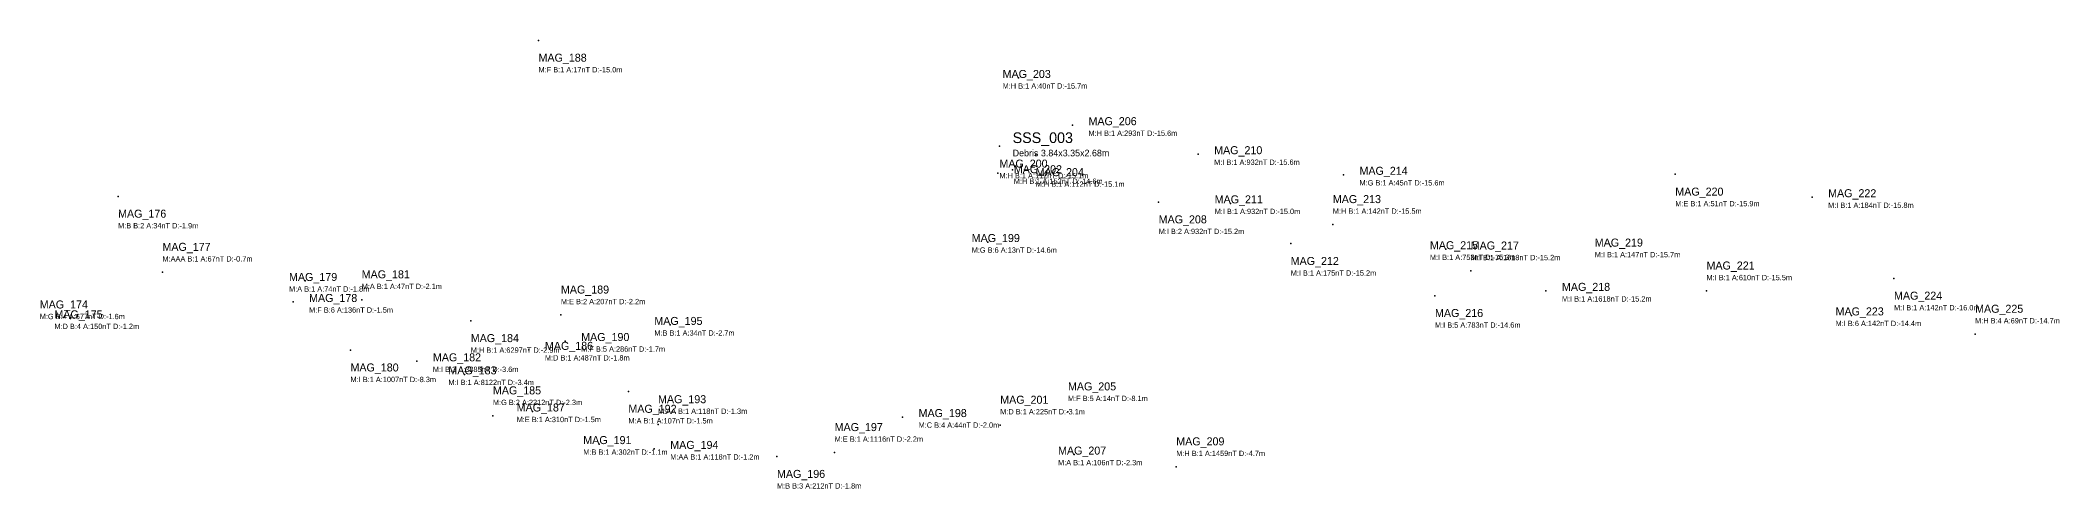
# Model space of a CAD drawing. Extents: x 536277 to 537709, y 710314 to 710992.
# Drawn here: x 536953 to 537709, y 710314 to 710482 of the extents above; entities that cross this region are included whole.
import ezdxf

# ---------------------------------------------------------------- set-up
doc = ezdxf.new("R2010")
doc.units = 0
for name, color, linetype in [('DEBRIS', 30, 'CONTINUOUS'), ('JETTY_QUAY', 2, 'CONTINUOUS'), ('SSS_TARGETS', 160, 'CONTINUOUS'), ('STEEL_PILLARS', 4, 'CONTINUOUS')]:
    doc.layers.add(name, color=color, linetype=linetype)

msp = doc.modelspace()

# ---------------------------------------------------------------- linework, layer by layer
at = {"layer": 'DEBRIS'}
for p in [(537139.913, 710482.125), (537319.913, 710468.025), (537340.113, 710450.325), (537312.713, 710442.425), (537326.313, 710439.225), (537387.222, 710439.453), (537312.113, 710432.325), (537441.713, 710431.725), (537566.113, 710431.925), (536982.279, 710423.652), (537372.413, 710421.525), (537399.413, 710421.025), (537437.713, 710413.125), (537308.313, 710406.525), (537421.913, 710405.925), (536998.913, 710395.225), (537052.375, 710391.936), (537047.894, 710384.063), (537073.613, 710384.925), (536964.413, 710377.925), (537189.331, 710375.458), (537136.313, 710366.125), (537173.613, 710350.525), (537276.413, 710340.925), (537338.413, 710342.925), (537184.713, 710338.125), (537313.013, 710337.925), (537162.696, 710330.798), (537183.307, 710328.989), (537229.313, 710326.125), (537340.693, 710326.864)]:
    msp.add_point(p, dxfattribs=at)
at = {"layer": 'JETTY_QUAY'}
for p in [(537617.413, 710423.325), (537480.113, 710403.825), (537541.913, 710404.825), (537489.413, 710395.725), (537476.013, 710386.425), (537517.613, 710388.225), (537577.813, 710388.225), (537648.113, 710392.925), (537632.213, 710379.025), (537678.513, 710372.025), (537069.413, 710366.025), (537094.313, 710361.825), (537112.113, 710356.925), (537250.932, 710327.676), (537379.013, 710322.325)]:
    msp.add_point(p, dxfattribs=at)
at = {"layer": 'SSS_TARGETS'}
msp.add_point((537317.68, 710433.64), dxfattribs=at)
at = {"layer": 'STEEL_PILLARS'}
for p in [(537148.313, 710379.225), (537114.513, 710377.025), (537149.913, 710369.425), (537122.813, 710341.425), (537137.713, 710343.025)]:
    msp.add_point(p, dxfattribs=at)

# ---------------------------------------------------------------- texts
at = {"layer": 'DEBRIS'}
for s, height, p in [('MAG_188', 3, (537139.913, 710474.125)), ('M:F B:1 A:17nT D:-15.0m', 2, (537139.913, 710470.125)), ('MAG_203', 3, (537313.913, 710468.025)), ('M:H B:1 A:40nT D:-15.7m', 2, (537313.913, 710464.025)), ('M:H B:1 A:293nT D:-15.6m', 2, (537346.113, 710446.325)), ('MAG_206', 3, (537346.113, 710450.325)), ('MAG_210', 3, (537393.222, 710439.453)), ('M:H B:1 A:112nT D:-15.1m', 2, (537312.713, 710430.425)), ('MAG_200', 3, (537312.713, 710434.425)), ('MAG_202', 3, (537318.113, 710432.325)), ('MAG_204', 3, (537326.313, 710431.225)), ('M:I B:1 A:932nT D:-15.6m', 2, (537393.222, 710435.453)), ('MAG_214', 3, (537447.713, 710431.725)), ('M:H B:1 A:152nT D:-14.6m', 2, (537318.113, 710428.325)), ('M:H B:1 A:112nT D:-15.1m', 2, (537326.313, 710427.225)), ('MAG_211', 3, (537393.413, 710421.025)), ('MAG_213', 3, (537437.713, 710421.125)), ('M:G B:1 A:45nT D:-15.6m', 2, (537447.713, 710427.725)), ('MAG_220', 3, (537566.113, 710423.925)), ('MAG_176', 3, (536982.279, 710415.652)), ('MAG_208', 3, (537372.413, 710413.525)), ('M:I B:1 A:932nT D:-15.0m', 2, (537393.413, 710417.025)), ('M:H B:1 A:142nT D:-15.5m', 2, (537437.713, 710417.125)), ('M:E B:1 A:51nT D:-15.9m', 2, (537566.113, 710419.925)), ('M:B B:2 A:34nT D:-1.9m', 2, (536982.279, 710411.652)), ('MAG_199', 3, (537302.313, 710406.525)), ('M:I B:2 A:932nT D:-15.2m', 2, (537372.413, 710409.525)), ('M:AAA B:1 A:67nT D:-0.7m', 2, (536998.913, 710399.225)), ('MAG_177', 3, (536998.913, 710403.225)), ('M:G B:6 A:13nT D:-14.6m', 2, (537302.313, 710402.525)), ('MAG_179', 3, (537046.375, 710391.936)), ('MAG_181', 3, (537073.613, 710392.925)), ('M:I B:1 A:175nT D:-15.2m', 2, (537421.913, 710393.925)), ('MAG_212', 3, (537421.913, 710397.925)), ('M:A B:1 A:74nT D:-1.8m', 2, (537046.375, 710387.936)), ('MAG_178', 3, (537053.894, 710384.063)), ('M:A B:1 A:47nT D:-2.1m', 2, (537073.613, 710388.925)), ('M:G B:4 A:677nT D:-1.6m', 2, (536952.913, 710377.625)), ('MAG_174', 3, (536952.913, 710381.625)), ('MAG_175', 3, (536958.413, 710377.925)), ('M:F B:6 A:136nT D:-1.5m', 2, (537053.894, 710380.063)), ('MAG_195', 3, (537183.331, 710375.458)), ('M:D B:4 A:150nT D:-1.2m', 2, (536958.413, 710373.925)), ('M:B B:1 A:34nT D:-2.7m', 2, (537183.331, 710371.458)), ('M:D B:1 A:487nT D:-1.8m', 2, (537142.313, 710362.125)), ('MAG_186', 3, (537142.313, 710366.125)), ('MAG_193', 3, (537184.713, 710346.125)), ('MAG_201', 3, (537313.013, 710345.925)), ('M:F B:5 A:14nT D:-8.1m', 2, (537338.413, 710346.925)), ('MAG_205', 3, (537338.413, 710350.925)), ('MAG_192', 3, (537173.613, 710342.525)), ('M:AA B:1 A:118nT D:-1.3m', 2, (537184.713, 710342.125)), ('MAG_198', 3, (537282.413, 710340.925)), ('M:D B:1 A:225nT D:-3.1m', 2, (537313.013, 710341.925)), ('MAG_191', 3, (537156.696, 710330.798)), ('M:A B:1 A:107nT D:-1.5m', 2, (537173.613, 710338.525)), ('M:C B:4 A:44nT D:-2.0m', 2, (537282.413, 710336.925)), ('M:B B:1 A:302nT D:-1.1m', 2, (537156.696, 710326.798)), ('M:AA B:1 A:118nT D:-1.2m', 2, (537189.307, 710324.989)), ('MAG_194', 3, (537189.307, 710328.989)), ('MAG_207', 3, (537334.693, 710326.864)), ('MAG_196', 3, (537229.313, 710318.125)), ('M:A B:1 A:106nT D:-2.3m', 2, (537334.693, 710322.864)), ('M:B B:3 A:212nT D:-1.8m', 2, (537229.313, 710314.125))]:
    msp.add_text(s, height=height, dxfattribs=at).set_placement(p)
at = {"layer": 'JETTY_QUAY'}
for s, height, p in [('MAG_222', 3, (537623.413, 710423.325)), ('M:I B:1 A:184nT D:-15.8m', 2, (537623.413, 710419.325)), ('M:I B:1 A:753nT D:-15.3m', 2, (537474.113, 710399.825)), ('MAG_215', 3, (537474.113, 710403.825)), ('M:I B:1 A:1618nT D:-15.2m', 2, (537489.413, 710399.725)), ('MAG_217', 3, (537489.413, 710403.725)), ('M:I B:1 A:147nT D:-15.7m', 2, (537535.913, 710400.825)), ('MAG_219', 3, (537535.913, 710404.825)), ('M:I B:1 A:610nT D:-15.5m', 2, (537577.813, 710392.225)), ('MAG_221', 3, (537577.813, 710396.225)), ('M:I B:1 A:1618nT D:-15.2m', 2, (537523.613, 710384.225)), ('MAG_218', 3, (537523.613, 710388.225)), ('MAG_224', 3, (537648.113, 710384.925)), ('MAG_216', 3, (537476.013, 710378.425)), ('MAG_223', 3, (537626.213, 710379.025)), ('M:I B:1 A:142nT D:-16.0m', 2, (537648.113, 710380.925)), ('MAG_225', 3, (537678.513, 710380.025)), ('M:I B:5 A:783nT D:-14.6m', 2, (537476.013, 710374.425)), ('M:I B:6 A:142nT D:-14.4m', 2, (537626.213, 710375.025)), ('M:H B:4 A:69nT D:-14.7m', 2, (537678.513, 710376.025)), ('MAG_182', 3, (537100.313, 710361.825)), ('M:I B:1 A:1007nT D:-8.3m', 2, (537069.413, 710354.025)), ('MAG_180', 3, (537069.413, 710358.025)), ('M:I B:3 A:3885nT D:-3.6m', 2, (537100.313, 710357.825)), ('MAG_183', 3, (537106.113, 710356.925)), ('M:I B:1 A:8122nT D:-3.4m', 2, (537106.113, 710352.925)), ('M:E B:1 A:1116nT D:-2.2m', 2, (537250.932, 710331.676)), ('MAG_197', 3, (537250.932, 710335.676)), ('MAG_209', 3, (537379.013, 710330.325)), ('M:H B:1 A:1459nT D:-4.7m', 2, (537379.013, 710326.325))]:
    msp.add_text(s, height=height, dxfattribs=at).set_placement(p)
at = {"layer": 'SSS_TARGETS'}
for s, height, p in [('SSS_003', 4, (537317.68, 710443.64)), ('Debris 3.84x3.35x2.68m', 2.5, (537317.68, 710438.64))]:
    msp.add_text(s, height=height, dxfattribs=at).set_placement(p)
at = {"layer": 'STEEL_PILLARS'}
for s, height, p in [('MAG_189', 3, (537148.313, 710387.225)), ('M:E B:2 A:207nT D:-2.2m', 2, (537148.313, 710383.225)), ('MAG_184', 3, (537114.513, 710369.025)), ('MAG_190', 3, (537155.913, 710369.425)), ('M:H B:1 A:6297nT D:-2.9m', 2, (537114.513, 710365.025)), ('M:F B:5 A:286nT D:-1.7m', 2, (537155.913, 710365.425)), ('MAG_185', 3, (537122.813, 710349.425)), ('M:G B:2 A:2212nT D:-2.3m', 2, (537122.813, 710345.425)), ('M:E B:1 A:310nT D:-1.5m', 2, (537131.713, 710339.025)), ('MAG_187', 3, (537131.713, 710343.025))]:
    msp.add_text(s, height=height, dxfattribs=at).set_placement(p)

doc.saveas('drawing.dxf')
